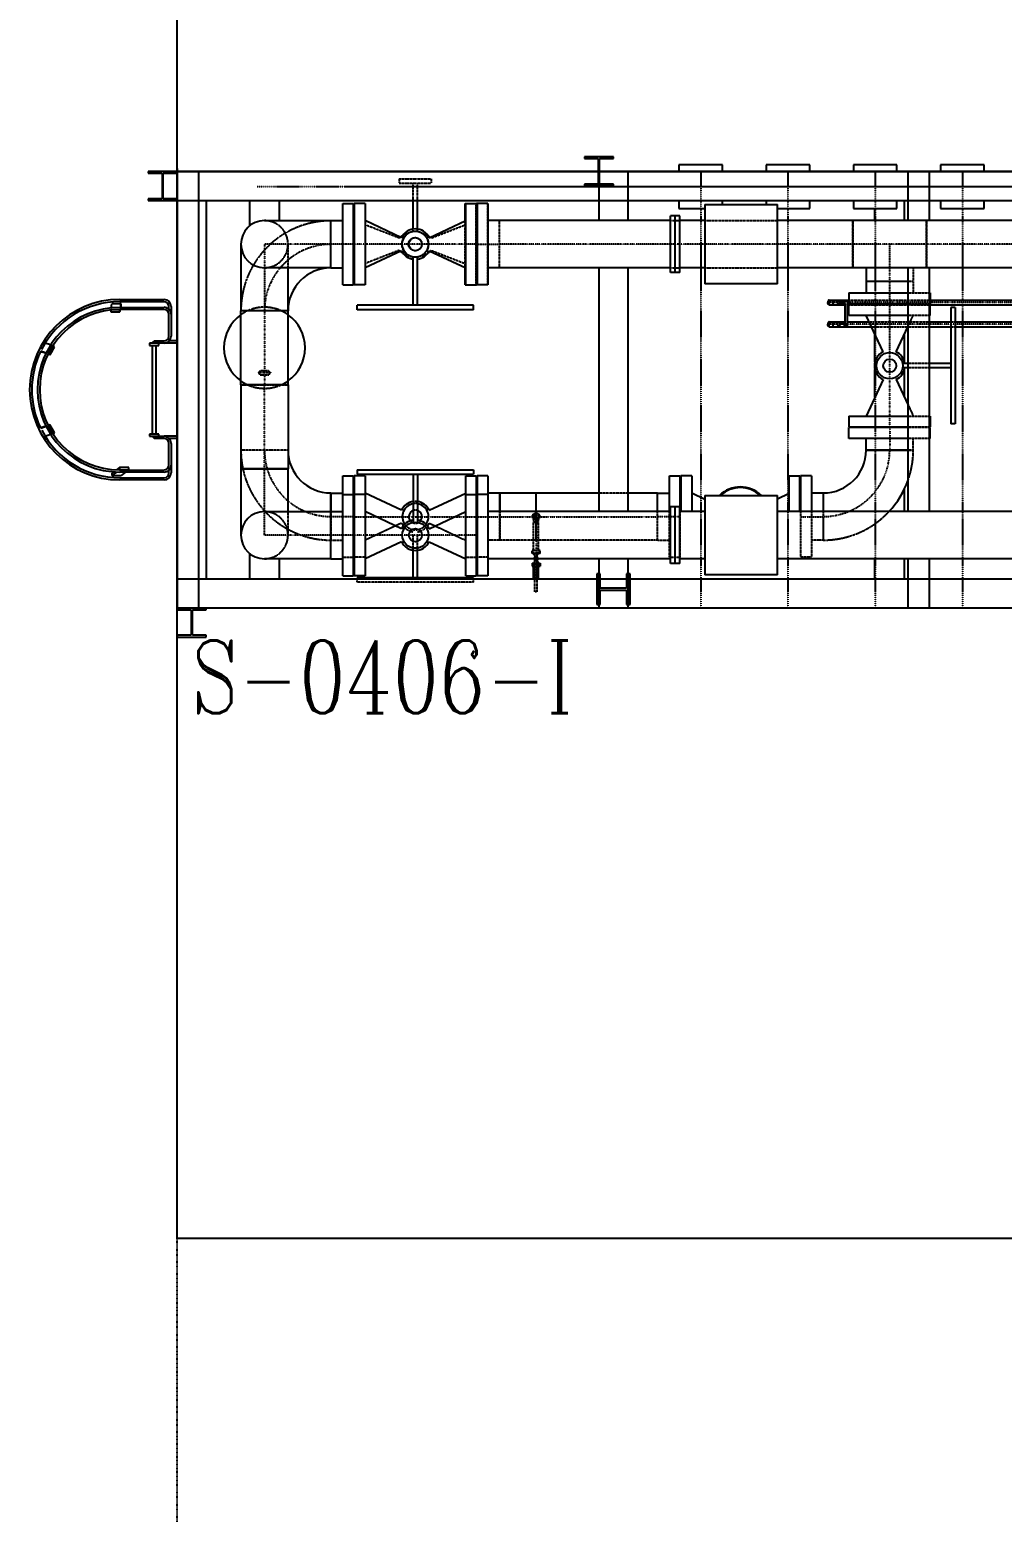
# Model space of a CAD drawing. Header units: millimetres. Extents: x -10011772 to -8149599, y 2847708 to 3434448.
# Drawn here: x -9538854 to -9525475, y 3137832 to 3158213 of the extents above; entities that cross this region are included whole.
import ezdxf

# ---------------------------------------------------------------- set-up
doc = ezdxf.new("R2010")
doc.units = ezdxf.units.MM
for name, pattern in [('DASHDOT2', [0.5, 0.25, -0.125, 0, -0.125]), ('DIVIDE2', [0.625, 0.25, -0.125, 0, -0.125, 0, -0.125]), ('HIDDEN2', [0.1875, 0.125, -0.0625])]:
    doc.linetypes.add(name, pattern=pattern)
doc.layers.add('总平面底图', color=9, linetype='Continuous')
doc.styles.get("Standard").update_dxf_attribs({"font": 'romanc.SHX', "width": 0.75, "bigfont": 'hztxt.shx'})

# ---------------------------------------------------------------- blocks, each defined once
blk = doc.blocks.new('总平面底图 爆炸危险区 LOCATION I')
at = {"layer": '总平面底图', "linetype": 'DIVIDE2', "ltscale": 10}
blk.add_line((206315, 97328), (206315, 147328), dxfattribs=at)
blk.add_line((206315, 97328), (206315, 147328), dxfattribs=at)
at = {"layer": '总平面底图'}
for p, q in [((206315, 107074), (206315, 147328)), ((206315, 114428), (206315, 111428)), ((206315, 114408), (206315, 111408)), ((218315, 114408), (206315, 114408)), ((206315, 111408), (218315, 111408)), ((236315, 107074), (206315, 107074))]:
    blk.add_line(p, q, dxfattribs=at)
at = {"layer": '总平面底图', "linetype": 'Continuous'}
for p, q in [((209315, 114508), (209115, 114508)), ((209115, 114508), (209115, 114496)), ((209115, 114496), (209211, 114496)), ((209211, 114496), (209211, 114320)), ((209219, 114320), (209219, 114496)), ((209219, 114496), (209315, 114496)), ((209315, 114496), (209315, 114508)), ((209765, 114453), (209765, 114408)), ((209765, 114453), (209765, 114408)), ((210065, 114453), (209765, 114453)), ((210065, 114453), (209765, 114453)), ((210065, 114408), (210065, 114453)), ((210065, 114408), (210065, 114453)), ((210665, 114453), (210365, 114453)), ((210665, 114453), (210365, 114453)), ((210365, 114453), (210365, 114408)), ((210365, 114453), (210365, 114408)), ((210665, 114408), (210665, 114453)), ((210665, 114408), (210665, 114453)), ((210965, 114453), (210965, 114408)), ((210965, 114453), (210965, 114408)), ((211265, 114453), (210965, 114453)), ((211265, 114453), (210965, 114453)), ((211265, 114408), (211265, 114453)), ((211265, 114408), (211265, 114453)), ((211865, 114453), (211565, 114453)), ((211865, 114453), (211565, 114453)), ((211565, 114453), (211565, 114408)), ((211565, 114453), (211565, 114408)), ((211865, 114408), (211865, 114453)), ((211865, 114408), (211865, 114453)), ((206315, 114408), (206115, 114408)), ((206115, 114408), (206115, 114396)), ((206115, 114396), (206211, 114396)), ((206211, 114396), (206211, 114220)), ((206219, 114220), (206219, 114396)), ((206219, 114396), (206315, 114396)), ((206315, 114408), (206315, 113237)), ((218315, 114403), (206315, 114408)), ((206315, 114408), (218315, 114408)), ((206315, 114408), (206461, 114408)), ((206461, 114408), (206461, 111408)), ((209215, 114408), (209215, 114070)), ((209215, 114408), (209415, 114408)), ((209415, 114408), (209415, 114070)), ((211342, 114408), (211488, 114408)), ((211342, 114070), (211342, 114408)), ((211488, 114070), (211488, 114408)), ((209115, 114320), (209115, 114308)), ((209211, 114320), (209115, 114320)), ((209115, 114308), (209315, 114308)), ((209315, 114320), (209219, 114320)), ((209315, 114308), (209315, 114320)), ((206211, 114220), (206115, 114220)), ((206115, 114220), (206115, 114208)), ((206115, 114208), (206315, 114208)), ((206315, 114220), (206219, 114220)), ((206315, 114208), (218315, 114208)), ((206515, 114208), (206515, 111608)), ((206813, 114208), (206813, 114034)), ((207017, 114208), (207017, 114070)), ((207453, 113908), (207453, 114187)), ((207453, 114187), (207528, 114187)), ((207528, 113908), (207528, 114187)), ((207532, 114187), (207532, 113908)), ((207607, 114187), (207532, 114187)), ((207607, 114187), (207607, 113908)), ((207936, 114208), (207936, 114011)), ((207966, 114208), (207966, 114012)), ((208295, 114068), (208295, 114187)), ((208295, 114187), (208299, 114187)), ((208299, 113908), (208299, 114187)), ((208299, 114187), (208373, 114187)), ((208373, 113908), (208373, 114187)), ((208374, 114187), (208374, 113908)), ((208378, 114187), (208374, 114187)), ((208378, 114187), (208378, 113908)), ((208452, 114187), (208378, 114187)), ((208452, 114187), (208452, 113908)), ((209765, 114208), (209765, 114153)), ((209765, 114208), (209765, 114153)), ((209765, 114153), (209944, 114153)), ((209765, 114153), (209944, 114153)), ((209944, 114181), (209944, 113635)), ((209944, 114181), (210444, 114181)), ((210065, 114181), (210065, 114208)), ((210065, 114181), (210065, 114208)), ((210365, 114208), (210365, 114181)), ((210365, 114208), (210365, 114181)), ((210444, 113635), (210444, 114181)), ((210444, 114153), (210665, 114153)), ((210444, 114153), (210665, 114153)), ((210665, 114153), (210665, 114208)), ((210665, 114153), (210665, 114208)), ((210965, 114208), (210965, 114153)), ((210965, 114208), (210965, 114153)), ((210965, 114153), (211265, 114153)), ((210965, 114153), (211265, 114153)), ((211113, 114070), (211113, 114153)), ((211265, 114153), (211265, 114208)), ((211265, 114153), (211265, 114208)), ((211317, 114070), (211317, 114208)), ((211565, 114208), (211565, 114153)), ((211565, 114208), (211565, 114153)), ((211565, 114153), (211865, 114153)), ((211565, 114153), (211865, 114153)), ((211865, 114153), (211865, 114208)), ((211865, 114153), (211865, 114208)), ((206915, 114070), (207372, 114070)), ((207372, 113746), (207372, 114070)), ((207372, 113908), (207372, 114070)), ((207372, 114070), (207453, 114070)), ((207607, 114070), (207607, 113908)), ((207857, 113952), (207607, 114070)), ((207607, 114041), (207607, 114041)), ((208048, 113952), (208299, 114070)), ((208299, 113746), (208299, 114070)), ((209707, 114070), (208452, 114070)), ((209707, 113713), (209707, 114102)), ((209740, 114102), (209707, 114102)), ((209740, 113713), (209740, 114102)), ((209772, 114102), (209740, 114102)), ((209772, 113713), (209772, 114102)), ((209944, 114070), (209772, 114070)), ((212476, 114070), (210444, 114070)), ((206753, 113908), (206753, 113450)), ((207372, 113746), (207372, 113908)), ((207453, 113628), (207453, 113908)), ((207528, 113628), (207528, 113908)), ((207532, 113908), (207532, 113628)), ((207607, 113908), (207607, 113746)), ((207607, 113908), (207607, 113628)), ((207857, 113863), (207607, 113746)), ((208048, 113863), (208299, 113746)), ((208299, 113628), (208299, 113908)), ((208373, 113628), (208373, 113908)), ((208374, 113908), (208374, 113628)), ((208378, 113908), (208378, 113628)), ((208452, 113908), (208452, 113628)), ((207372, 113746), (206915, 113746)), ((207077, 113450), (207077, 113746)), ((207372, 113746), (207453, 113746)), ((207607, 113775), (207607, 113775)), ((207938, 113488), (207938, 113819)), ((207968, 113488), (207968, 113819)), ((208295, 113628), (208295, 113747)), ((209707, 113746), (208452, 113746)), ((209215, 113746), (209215, 112070)), ((209415, 113746), (209415, 112070)), ((209944, 113746), (209772, 113746)), ((212476, 113746), (210444, 113746)), ((211053, 113746), (211053, 113654)), ((211342, 112070), (211342, 113746)), ((211488, 112070), (211488, 113746)), ((207453, 113628), (207528, 113628)), ((207607, 113628), (207532, 113628)), ((208295, 113628), (208299, 113628)), ((208299, 113628), (208373, 113628)), ((208378, 113628), (208374, 113628)), ((208452, 113628), (208378, 113628)), ((209740, 113713), (209707, 113713)), ((209772, 113713), (209740, 113713)), ((210444, 113635), (209944, 113635)), ((211053, 113654), (211215, 113654)), ((211053, 113654), (211053, 113573)), ((211053, 113654), (211342, 113654)), ((211113, 113654), (211113, 113654)), ((211215, 113654), (211342, 113654)), ((211317, 113654), (211317, 113654)), ((205920, 113527), (206225, 113527)), ((210798, 113508), (210798, 113524)), ((210798, 113524), (210827, 113524)), ((210827, 113508), (210827, 113524)), ((210827, 113508), (210827, 113524)), ((210827, 113524), (210903, 113524)), ((210903, 113515), (210903, 113524)), ((210903, 113524), (210903, 113515)), ((210903, 113524), (210935, 113524)), ((210935, 113573), (211215, 113573)), ((210935, 113573), (210935, 113498)), ((211215, 113573), (211342, 113573)), ((211488, 113573), (211494, 113573)), ((211494, 113573), (211494, 113498)), ((211494, 113524), (212242, 113524)), ((205858, 113458), (205858, 113443)), ((205921, 113458), (205858, 113458)), ((205858, 113443), (205921, 113443)), ((205860, 113471), (205865, 113497)), ((205929, 113497), (205865, 113497)), ((205909, 113443), (205921, 113443)), ((206225, 113512), (205920, 113512)), ((205920, 113474), (206225, 113474)), ((206225, 113459), (205920, 113459)), ((205921, 113458), (205921, 113459)), ((205921, 113443), (205924, 113459)), ((205921, 113443), (205921, 113458)), ((205921, 113443), (205921, 113443)), ((205924, 113474), (205929, 113497)), ((205927, 113474), (205929, 113482)), ((205929, 113482), (205929, 113497)), ((206258, 113461), (206258, 113479)), ((206258, 113276), (206258, 113426)), ((206273, 113479), (206273, 113426)), ((206273, 113426), (206273, 113276)), ((207077, 113450), (206753, 113450)), ((206753, 112942), (206753, 113450)), ((206753, 113450), (206753, 113450)), ((206915, 113450), (206753, 113450)), ((207077, 113450), (206915, 113450)), ((207077, 112942), (207077, 113450)), ((207077, 113450), (207077, 113450)), ((207953, 113488), (207553, 113488)), ((207553, 113458), (207553, 113488)), ((207953, 113458), (207553, 113458)), ((208353, 113488), (207953, 113488)), ((208353, 113458), (207953, 113458)), ((208353, 113458), (208353, 113488)), ((210798, 113491), (210798, 113508)), ((210798, 113491), (210827, 113491)), ((210827, 113491), (210827, 113508)), ((210827, 113491), (210827, 113508)), ((210827, 113491), (210903, 113491)), ((210924, 113515), (210872, 113515)), ((210909, 113500), (210872, 113500)), ((210903, 113491), (210903, 113500)), ((210903, 113500), (210903, 113491)), ((210903, 113491), (210909, 113491)), ((210909, 113348), (210909, 113500)), ((210924, 113515), (210924, 113500)), ((210924, 113348), (210924, 113500)), ((210924, 113491), (210935, 113491)), ((210935, 113498), (211215, 113498)), ((211215, 113494), (210935, 113494)), ((210935, 113419), (210935, 113494)), ((211215, 113498), (211342, 113498)), ((211342, 113494), (211215, 113494)), ((211488, 113498), (211494, 113498)), ((211494, 113494), (211488, 113494)), ((211494, 113419), (211494, 113494)), ((211494, 113491), (212242, 113491)), ((211635, 113473), (211635, 113073)), ((211665, 113473), (211635, 113473)), ((211665, 113473), (211665, 113073)), ((210798, 113358), (210798, 113374)), ((210798, 113374), (210827, 113374)), ((210798, 113341), (210798, 113358)), ((210798, 113341), (210827, 113341)), ((210827, 113358), (210827, 113374)), ((210827, 113374), (210903, 113374)), ((210827, 113358), (210827, 113374)), ((210827, 113341), (210827, 113358)), ((210827, 113341), (210827, 113358)), ((210827, 113341), (210903, 113341)), ((210903, 113358), (210903, 113374)), ((210903, 113374), (210903, 113341)), ((210903, 113374), (210909, 113374)), ((210903, 113341), (210903, 113358)), ((210903, 113341), (211090, 113341)), ((210924, 113348), (210909, 113348)), ((210924, 113374), (211074, 113374)), ((211215, 113419), (210935, 113419)), ((211215, 113419), (211053, 113419)), ((211170, 113168), (211053, 113419)), ((211113, 113419), (211113, 113419)), ((211342, 113419), (211215, 113419)), ((211342, 113419), (211215, 113419)), ((211259, 113168), (211342, 113344)), ((211317, 113419), (211317, 113419)), ((211340, 113341), (211342, 113341)), ((211494, 113419), (211488, 113419)), ((211488, 113374), (211635, 113374)), ((211488, 113341), (211635, 113341)), ((211665, 113374), (212242, 113374)), ((211665, 113341), (212242, 113341)), ((205444, 113216), (205407, 113228)), ((206188, 113228), (206124, 113228)), ((206124, 113228), (206124, 113212)), ((206156, 113233), (206143, 113233)), ((206143, 113233), (206143, 113228)), ((206156, 113228), (206156, 113243)), ((206156, 113243), (206225, 113243)), ((206225, 113228), (206188, 113228)), ((206188, 113212), (206188, 113228)), ((206315, 113228), (206225, 113228)), ((206315, 113243), (206260, 113243)), ((206315, 113237), (206315, 112588)), ((211113, 113100), (211113, 113291)), ((211317, 113100), (211317, 113291)), ((205413, 113160), (205376, 113173)), ((205376, 113172), (205384, 113167)), ((205412, 113158), (205384, 113167)), ((205440, 113148), (205426, 113153)), ((205458, 113211), (205427, 113156)), ((205427, 113156), (205440, 113148)), ((205427, 113155), (205433, 113152)), ((205440, 113148), (205472, 113203)), ((205440, 113148), (205454, 113172)), ((205440, 113148), (205440, 113148)), ((205440, 113148), (205440, 113148)), ((205472, 113203), (205458, 113211)), ((205471, 113203), (205466, 113207)), ((205471, 113203), (205471, 113203)), ((206124, 113212), (206188, 113212)), ((206143, 113212), (206143, 112603)), ((206169, 113212), (206169, 112603)), ((211113, 112856), (211113, 113047)), ((211342, 113088), (211304, 113088)), ((211342, 113058), (211304, 113058)), ((211317, 112856), (211317, 113047)), ((211635, 113088), (211488, 113088)), ((211635, 113058), (211488, 113058)), ((211635, 113073), (211635, 112673)), ((211665, 113073), (211665, 112673)), ((207077, 112942), (206753, 112942)), ((207077, 112942), (206753, 112942)), ((206753, 112942), (206753, 112365)), ((207077, 112942), (207077, 112365)), ((211170, 112978), (211053, 112727)), ((211259, 112978), (211342, 112802)), ((210935, 112727), (211215, 112727)), ((210935, 112727), (210935, 112653)), ((211053, 112727), (211342, 112727)), ((211113, 112727), (211113, 112727)), ((211215, 112727), (211342, 112727)), ((211317, 112727), (211317, 112727)), ((211488, 112727), (211494, 112727)), ((211494, 112727), (211494, 112653)), ((205413, 112655), (205376, 112642)), ((205384, 112648), (205376, 112644)), ((205412, 112658), (205384, 112648)), ((205440, 112667), (205426, 112663)), ((205440, 112667), (205427, 112660)), ((205427, 112660), (205458, 112605)), ((205440, 112667), (205434, 112664)), ((205440, 112667), (205440, 112667)), ((205472, 112612), (205440, 112667)), ((205458, 112605), (205472, 112612)), ((205472, 112612), (205459, 112634)), ((205459, 112605), (205464, 112608)), ((205472, 112612), (205472, 112612)), ((210935, 112653), (211215, 112653)), ((211215, 112648), (210935, 112648)), ((210935, 112573), (210935, 112648)), ((211113, 112648), (211113, 112653)), ((211215, 112653), (211342, 112653)), ((211342, 112648), (211215, 112648)), ((211317, 112648), (211317, 112653)), ((211488, 112653), (211494, 112653)), ((211494, 112648), (211488, 112648)), ((211494, 112573), (211494, 112648)), ((211665, 112673), (211635, 112673)), ((205444, 112600), (205407, 112587)), ((206124, 112603), (206124, 112588)), ((206188, 112603), (206124, 112603)), ((206124, 112588), (206188, 112588)), ((206143, 112588), (206143, 112583)), ((206156, 112583), (206143, 112583)), ((206156, 112572), (206156, 112588)), ((206225, 112572), (206156, 112572)), ((206188, 112588), (206188, 112603)), ((206188, 112588), (206225, 112588)), ((206315, 112588), (206225, 112588)), ((206258, 112390), (206258, 112539)), ((206315, 112572), (206260, 112572)), ((206273, 112539), (206273, 112390)), ((206315, 112588), (206315, 111408)), ((211215, 112573), (210935, 112573)), ((211053, 112493), (211053, 112573)), ((211342, 112573), (211215, 112573)), ((211494, 112573), (211488, 112573)), ((211053, 112493), (211342, 112493)), ((211215, 112493), (211053, 112493)), ((211342, 112493), (211215, 112493)), ((205878, 112343), (205865, 112334)), ((205897, 112342), (205865, 112318)), ((205865, 112334), (205865, 112318)), ((205865, 112318), (205929, 112318)), ((205919, 112373), (205897, 112357)), ((205919, 112357), (205918, 112356)), ((205982, 112373), (205919, 112373)), ((205919, 112373), (205919, 112357)), ((205919, 112357), (205982, 112357)), ((205920, 112356), (206225, 112356)), ((206225, 112341), (205920, 112341)), ((205920, 112303), (206225, 112303)), ((205960, 112341), (205929, 112318)), ((205982, 112357), (205981, 112356)), ((205982, 112357), (205982, 112373)), ((206258, 112336), (206258, 112354)), ((206273, 112390), (206273, 112336)), ((206753, 112365), (206915, 112365)), ((206753, 112365), (206753, 111908)), ((207077, 112365), (206753, 112365)), ((206915, 112365), (207077, 112365)), ((207077, 112070), (207077, 112365)), ((207453, 112187), (207453, 112315)), ((207453, 112315), (207528, 112315)), ((207528, 112187), (207528, 112315)), ((207532, 112315), (207532, 112187)), ((207607, 112315), (207532, 112315)), ((207553, 112358), (207953, 112358)), ((207553, 112358), (207553, 112328)), ((207553, 112328), (207953, 112328)), ((207607, 112315), (207607, 112187)), ((207938, 112328), (207938, 111996)), ((207953, 112358), (208353, 112358)), ((207953, 112328), (208353, 112328)), ((207968, 112328), (207968, 111996)), ((208299, 112187), (208299, 112315)), ((208299, 112315), (208373, 112315)), ((208353, 112358), (208353, 112328)), ((208373, 112187), (208373, 112315)), ((208378, 112315), (208378, 112187)), ((208452, 112315), (208378, 112315)), ((208452, 112315), (208452, 112070)), ((209700, 112070), (209700, 112315)), ((209700, 112315), (209774, 112315)), ((209774, 112070), (209774, 112315)), ((209779, 112315), (209779, 112070)), ((209853, 112315), (209779, 112315)), ((209853, 112315), (209853, 112070)), ((210523, 112070), (210523, 112315)), ((210523, 112315), (210598, 112315)), ((210598, 112070), (210598, 112315)), ((210602, 112315), (210602, 112070)), ((210677, 112315), (210602, 112315)), ((210677, 112315), (210677, 112070)), ((206225, 112288), (205920, 112288)), ((211317, 112070), (211317, 112226)), ((207372, 112197), (207372, 112070)), ((207372, 112070), (207372, 112197)), ((207372, 112197), (207453, 112197)), ((207453, 111908), (207453, 112187)), ((207453, 112187), (207528, 112187)), ((207528, 111908), (207528, 112187)), ((207532, 112187), (207532, 111908)), ((207607, 112187), (207532, 112187)), ((207607, 112197), (207607, 111873)), ((207857, 112080), (207607, 112197)), ((207607, 112187), (207607, 111908)), ((208048, 112080), (208299, 112197)), ((208299, 112035), (208299, 112197)), ((208299, 111908), (208299, 112187)), ((208299, 112187), (208373, 112187)), ((208373, 111908), (208373, 112187)), ((208378, 112187), (208378, 111908)), ((208452, 112187), (208378, 112187)), ((208533, 112197), (208452, 112197)), ((208452, 112187), (208452, 111908)), ((208533, 112070), (208533, 112197)), ((208783, 112197), (208533, 112197)), ((208533, 112197), (208533, 112070)), ((208783, 111873), (208783, 112197)), ((209215, 112197), (208783, 112197)), ((209619, 112197), (209415, 112197)), ((209619, 112070), (209619, 112197)), ((209619, 112070), (209619, 112197)), ((209619, 112197), (209700, 112197)), ((209707, 111713), (209707, 112102)), ((209740, 112102), (209707, 112102)), ((209740, 111713), (209740, 112102)), ((209772, 112102), (209740, 112102)), ((209772, 111713), (209772, 112102)), ((209853, 112197), (209853, 112070)), ((209944, 112154), (209853, 112197)), ((209944, 112181), (209944, 111635)), ((209944, 112181), (210444, 112181)), ((210444, 112159), (210523, 112197)), ((210444, 111635), (210444, 112181)), ((210523, 112070), (210523, 112197)), ((210758, 112197), (210677, 112197)), ((210758, 112197), (210758, 112070)), ((210758, 112197), (210758, 112070)), ((206915, 112070), (207372, 112070)), ((207372, 111908), (207372, 112070)), ((207372, 112070), (207453, 112070)), ((207372, 111746), (207372, 112070)), ((207607, 112070), (207607, 111908)), ((207857, 111952), (207607, 112070)), ((208048, 111952), (208299, 112070)), ((208299, 111746), (208299, 112070)), ((208299, 111873), (208299, 112035)), ((209707, 112070), (208452, 112070)), ((209944, 112070), (209772, 112070)), ((212476, 112070), (210444, 112070)), ((207372, 111746), (207372, 111908)), ((207453, 111628), (207453, 111908)), ((207528, 111628), (207528, 111908)), ((207532, 111908), (207532, 111628)), ((207607, 111908), (207607, 111746)), ((207607, 111908), (207607, 111628)), ((207857, 111991), (207816, 111972)), ((208048, 111991), (208089, 111972)), ((208299, 111628), (208299, 111908)), ((208373, 111628), (208373, 111908)), ((208378, 111908), (208378, 111628)), ((208452, 111908), (208452, 111628)), ((207857, 111863), (207607, 111746)), ((207938, 111615), (207938, 111804)), ((207968, 111615), (207968, 111804)), ((208048, 111863), (208299, 111746)), ((206813, 111782), (206813, 111608)), ((207372, 111746), (206915, 111746)), ((207017, 111746), (207017, 111608)), ((207372, 111746), (207453, 111746)), ((209707, 111746), (208452, 111746)), ((208755, 111715), (208775, 111715)), ((208755, 111715), (208755, 111695)), ((208755, 111695), (208775, 111695)), ((208766, 111612), (208766, 111695)), ((208775, 111732), (208767, 111715)), ((208775, 111608), (208775, 111746)), ((208790, 111608), (208790, 111746)), ((208790, 111732), (208798, 111715)), ((208790, 111715), (208810, 111715)), ((208790, 111695), (208810, 111695)), ((208799, 111612), (208799, 111695)), ((208810, 111715), (208810, 111695)), ((209215, 111746), (209215, 111408)), ((209415, 111746), (209415, 111408)), ((209740, 111713), (209707, 111713)), ((209772, 111713), (209740, 111713)), ((209944, 111746), (209772, 111746)), ((212476, 111746), (210444, 111746)), ((211113, 111608), (211113, 111746)), ((211317, 111608), (211317, 111746)), ((211342, 111408), (211342, 111746)), ((211488, 111408), (211488, 111746)), ((206315, 111608), (218315, 111608)), ((207453, 111628), (207528, 111628)), ((207607, 111628), (207532, 111628)), ((207953, 111615), (207553, 111615)), ((207553, 111608), (207553, 111615)), ((208353, 111615), (207953, 111615)), ((208299, 111628), (208373, 111628)), ((208353, 111608), (208353, 111615)), ((208452, 111628), (208378, 111628)), ((208766, 111612), (208775, 111612)), ((208790, 111612), (208799, 111612)), ((209201, 111642), (209201, 111432)), ((209224, 111642), (209201, 111642)), ((209224, 111544), (209224, 111642)), ((209429, 111642), (209405, 111642)), ((209405, 111642), (209405, 111544)), ((209429, 111432), (209429, 111642)), ((210444, 111635), (209944, 111635)), ((209405, 111544), (209224, 111544)), ((209224, 111530), (209405, 111530)), ((209224, 111432), (209224, 111530)), ((209405, 111530), (209405, 111432)), ((206315, 111408), (206315, 111396)), ((206315, 111408), (218315, 111408)), ((206315, 111396), (206411, 111396)), ((206411, 111396), (206411, 111220)), ((206419, 111396), (206515, 111396)), ((206419, 111220), (206419, 111396)), ((206515, 111396), (206515, 111408)), ((209201, 111432), (209224, 111432)), ((209405, 111432), (209429, 111432)), ((206411, 111220), (206315, 111220)), ((206315, 111220), (206315, 111208)), ((206315, 111208), (206515, 111208)), ((206515, 111220), (206419, 111220)), ((206515, 111208), (206515, 111220))]:
    blk.add_line(p, q, dxfattribs=at)
at = {"layer": '总平面底图', "linetype": 'HIDDEN2'}
for p, q in [((207841, 114358), (207951, 114358)), ((207841, 114358), (207841, 114328)), ((207951, 114358), (208061, 114358)), ((208061, 114358), (208061, 114328)), ((207841, 114328), (207951, 114328)), ((207936, 114328), (207936, 114208)), ((207951, 114328), (208061, 114328)), ((207966, 114328), (207966, 114208)), ((208370, 113908), (208370, 114187)), ((208449, 114187), (208449, 113908)), ((207842, 113950), (207607, 114041)), ((208060, 113950), (208295, 114041)), ((208295, 113908), (208295, 114068)), ((208530, 114070), (208530, 113746)), ((208530, 114070), (208530, 113908)), ((209707, 114070), (209772, 114070)), ((209944, 114070), (210444, 114070)), ((210961, 114070), (210961, 113746)), ((210961, 113746), (210961, 114070)), ((211469, 113746), (211469, 114070)), ((211469, 114070), (211469, 113746)), ((207936, 114011), (207936, 113996)), ((207966, 114012), (207966, 113996)), ((207077, 113746), (207077, 113908)), ((207842, 113866), (207607, 113775)), ((208060, 113866), (208295, 113775)), ((208295, 113747), (208295, 113908)), ((208370, 113628), (208370, 113908)), ((208449, 113908), (208449, 113628)), ((208530, 113908), (208530, 113746)), ((209707, 113746), (209772, 113746)), ((209944, 113746), (210444, 113746)), ((211377, 113746), (211377, 113654)), ((211342, 113654), (211377, 113654)), ((211342, 113654), (211377, 113654)), ((211377, 113654), (211377, 113573)), ((210935, 113524), (211494, 113524)), ((211342, 113573), (211488, 113573)), ((210903, 113508), (210903, 113515)), ((210903, 113515), (210903, 113500)), ((210903, 113500), (210903, 113508)), ((210909, 113491), (210924, 113491)), ((210935, 113491), (211494, 113491)), ((211342, 113498), (211488, 113498)), ((211488, 113494), (211342, 113494)), ((210909, 113374), (210924, 113374)), ((211074, 113374), (211488, 113374)), ((211090, 113341), (211340, 113341)), ((211377, 113419), (211342, 113419)), ((211488, 113419), (211342, 113419)), ((211342, 113344), (211377, 113419)), ((211342, 113341), (211488, 113341)), ((211635, 113374), (211665, 113374)), ((211635, 113341), (211665, 113341)), ((206887, 113037), (206873, 113025)), ((206957, 113025), (206873, 113025)), ((206887, 113008), (206873, 113025)), ((206943, 113037), (206887, 113037)), ((206943, 113037), (206957, 113025)), ((206943, 113008), (206957, 113025)), ((211488, 113088), (211342, 113088)), ((211488, 113058), (211342, 113058)), ((206753, 112942), (206915, 112942)), ((206943, 113008), (206887, 113008)), ((206915, 112942), (207077, 112942)), ((211342, 112802), (211377, 112727)), ((211342, 112727), (211377, 112727)), ((211342, 112727), (211488, 112727)), ((211342, 112653), (211488, 112653)), ((211488, 112648), (211342, 112648)), ((211488, 112573), (211342, 112573)), ((211377, 112493), (211377, 112573)), ((207077, 112493), (206753, 112493)), ((207077, 112493), (206753, 112493)), ((211342, 112493), (211377, 112493)), ((211377, 112493), (211342, 112493)), ((209415, 112197), (209215, 112197)), ((207077, 111908), (207077, 112070)), ((207372, 112070), (207372, 111873)), ((208452, 112070), (208452, 112035)), ((208452, 112035), (208452, 111756)), ((208533, 111873), (208533, 112070)), ((208533, 112070), (208533, 112035)), ((208533, 112035), (208533, 111873)), ((208766, 112035), (208766, 111997)), ((208766, 111997), (208783, 111997)), ((208766, 111785), (208766, 111997)), ((208783, 111997), (208766, 111997)), ((208783, 111997), (208799, 111997)), ((208799, 111997), (208783, 111997)), ((208799, 111997), (208799, 112035)), ((208799, 111785), (208799, 111997)), ((209619, 111873), (209619, 112070)), ((209619, 112035), (209619, 112070)), ((209619, 111873), (209619, 112035)), ((209700, 112035), (209700, 112070)), ((209700, 111756), (209700, 112035)), ((209774, 112035), (209774, 112070)), ((209774, 111756), (209774, 112035)), ((210602, 112070), (210602, 112035)), ((210602, 112035), (210602, 111756)), ((210677, 112070), (210677, 112035)), ((210677, 112035), (210677, 111756)), ((210758, 112070), (210758, 112035)), ((210758, 112070), (210758, 111873)), ((210758, 112035), (210758, 111873)), ((207816, 111972), (207607, 111873)), ((207938, 111804), (207938, 111908)), ((207968, 111804), (207968, 111908)), ((208089, 111972), (208299, 111873)), ((207372, 111873), (207453, 111873)), ((208533, 111873), (208452, 111873)), ((208783, 111873), (208533, 111873)), ((208783, 111802), (208755, 111802)), ((208755, 111781), (208755, 111802)), ((209619, 111873), (208783, 111873)), ((208810, 111802), (208783, 111802)), ((208810, 111781), (208810, 111802)), ((209619, 111873), (209700, 111873)), ((210758, 111873), (210677, 111873)), ((207453, 111756), (207528, 111756)), ((207607, 111756), (207532, 111756)), ((208299, 111756), (208373, 111756)), ((208452, 111756), (208378, 111756)), ((208783, 111781), (208755, 111781)), ((208766, 111785), (208783, 111785)), ((208766, 111712), (208783, 111712)), ((208766, 111695), (208766, 111712)), ((208777, 111761), (208767, 111781)), ((208775, 111746), (208775, 111748)), ((208783, 111785), (208799, 111785)), ((208810, 111781), (208783, 111781)), ((208783, 111712), (208799, 111712)), ((208788, 111761), (208798, 111781)), ((208790, 111746), (208790, 111748)), ((208799, 111695), (208799, 111712)), ((209700, 111756), (209774, 111756)), ((210677, 111756), (210602, 111756)), ((207553, 111585), (207553, 111608)), ((208353, 111585), (208353, 111608)), ((208775, 111612), (208783, 111612)), ((208775, 111518), (208775, 111608)), ((208783, 111612), (208790, 111612)), ((208790, 111518), (208790, 111608)), ((207953, 111585), (207553, 111585)), ((208353, 111585), (207953, 111585)), ((208783, 111518), (208775, 111518)), ((208790, 111518), (208783, 111518))]:
    blk.add_line(p, q, dxfattribs=at)
at = {"layer": '总平面底图', "linetype": 'DASHDOT2'}
for p, q in [((209915, 114408), (209915, 114208)), ((210515, 114408), (210515, 114208)), ((211115, 114408), (211115, 114208)), ((211715, 114408), (211715, 114208)), ((212965, 114303), (206865, 114303)), ((213565, 114303), (207465, 114303)), ((214165, 114303), (208065, 114303)), ((214765, 114303), (208665, 114303)), ((209915, 114208), (209915, 114070)), ((210515, 114208), (210515, 114070)), ((211115, 114208), (211115, 114070)), ((211715, 114208), (211715, 114070)), ((209915, 114070), (209915, 113746)), ((210515, 114070), (210515, 113746)), ((211115, 114070), (211115, 113746)), ((211715, 114070), (211715, 113746)), ((209915, 113746), (209915, 112070)), ((210515, 113746), (210515, 112070)), ((211115, 113746), (211115, 112070)), ((211715, 113746), (211715, 112070)), ((209915, 112070), (209915, 111746)), ((210515, 112070), (210515, 111746)), ((211115, 112070), (211115, 111746)), ((211715, 112070), (211715, 111746)), ((209915, 111746), (209915, 111608)), ((210515, 111746), (210515, 111608)), ((211115, 111746), (211115, 111608)), ((211715, 111746), (211715, 111608)), ((209915, 111608), (209915, 111408)), ((210515, 111608), (210515, 111408)), ((211115, 111608), (211115, 111408)), ((211715, 111608), (211715, 111408))]:
    blk.add_line(p, q, dxfattribs=at)
at = {"layer": '总平面底图', "linetype": 'DIVIDE2'}
for p, q in [((207372, 113908), (206915, 113908)), ((206915, 113908), (206915, 113746)), ((207372, 113908), (207372, 113908)), ((207372, 113908), (207372, 113908)), ((207528, 113908), (207372, 113908)), ((208373, 113908), (207532, 113908)), ((208374, 113908), (208378, 113908)), ((208378, 113908), (208530, 113908)), ((210961, 113908), (208530, 113908)), ((211469, 113908), (210961, 113908)), ((210961, 113908), (210961, 113908)), ((210961, 113908), (210961, 113908)), ((211215, 113746), (211215, 113908)), ((211469, 113908), (211469, 113908)), ((212915, 113908), (211469, 113908)), ((206915, 113746), (206915, 113450)), ((211215, 113654), (211215, 113746)), ((211215, 113498), (211215, 113654)), ((211215, 113654), (211215, 113654)), ((206915, 113450), (206915, 112942)), ((206915, 113450), (206915, 113450)), ((206915, 113450), (206915, 113450)), ((206915, 113450), (206915, 113450)), ((210827, 113508), (210798, 113508)), ((210827, 113508), (210827, 113508)), ((210827, 113508), (210827, 113508)), ((210827, 113508), (210827, 113508)), ((210854, 113508), (210827, 113508)), ((210903, 113508), (210854, 113508)), ((210903, 113508), (210903, 113508)), ((210909, 113508), (210903, 113508)), ((210935, 113508), (210924, 113508)), ((211494, 113508), (210935, 113508)), ((211215, 112653), (211215, 113494)), ((212242, 113508), (211494, 113508)), ((210827, 113358), (210798, 113358)), ((210827, 113358), (210827, 113358)), ((210903, 113358), (210827, 113358)), ((210827, 113358), (210827, 113358)), ((210827, 113358), (210827, 113358)), ((210903, 113358), (210903, 113358)), ((210909, 113358), (210903, 113358)), ((210924, 113358), (210909, 113358)), ((211082, 113358), (210924, 113358)), ((211488, 113358), (211082, 113358)), ((211635, 113358), (211488, 113358)), ((211665, 113358), (211635, 113358)), ((212242, 113358), (211665, 113358)), ((206915, 112942), (206915, 112942)), ((206915, 112942), (206915, 112942)), ((206915, 112365), (206915, 112942)), ((211215, 112648), (211215, 112493)), ((211215, 112493), (211215, 112493)), ((211215, 112493), (211215, 112493)), ((206915, 112365), (206915, 112365)), ((206915, 112365), (206915, 112365)), ((206915, 112070), (206915, 112365)), ((206915, 111908), (206915, 112070)), ((207372, 112035), (207372, 112035)), ((207372, 112035), (207372, 112035)), ((207528, 112035), (207372, 112035)), ((207532, 112035), (207607, 112035)), ((207607, 112035), (207607, 112035)), ((207607, 112035), (207680, 112035)), ((207680, 112035), (207938, 112035)), ((207938, 112035), (207968, 112035)), ((207968, 112035), (208226, 112035)), ((208226, 112035), (208299, 112035)), ((208299, 112035), (208299, 112035)), ((208299, 112035), (208373, 112035)), ((208378, 112035), (208533, 112035)), ((208533, 112035), (208783, 112035)), ((208783, 112035), (209619, 112035)), ((208783, 112035), (208783, 111997)), ((208783, 112035), (208783, 112035)), ((208783, 112035), (208783, 112035)), ((208783, 111997), (208783, 111785)), ((208783, 111997), (208783, 111997)), ((208783, 111997), (208783, 111997)), ((209774, 112035), (209619, 112035)), ((210602, 112035), (210758, 112035)), ((210758, 112035), (210758, 112035)), ((210758, 112035), (210758, 112035)), ((207372, 111908), (206915, 111908)), ((207528, 111908), (207372, 111908)), ((207372, 111908), (207372, 111908)), ((207372, 111908), (207372, 111908)), ((208373, 111908), (207532, 111908)), ((208783, 111785), (208783, 111746)), ((208783, 111746), (208783, 111712)), ((208783, 111712), (208783, 111612))]:
    blk.add_line(p, q, dxfattribs=at)
at = {"layer": '总平面底图', "linetype": 'HIDDEN2'}
for centre, radius in [((207951, 113908), 90), ((207951, 113908), 45), ((208783, 112035), 25.1), ((208783, 112035), 16.7)]:
    blk.add_circle(centre, radius, dxfattribs=at)
at = {"layer": '总平面底图', "linetype": 'Continuous'}
for centre, radius in [((207953, 113908), 90), ((207953, 113908), 45), ((210865, 113508), 10.7), ((210865, 113358), 10.7), ((211215, 113073), 90), ((211215, 113073), 45), ((207953, 111908), 90), ((207953, 111908), 45)]:
    blk.add_circle(centre, radius, dxfattribs=at)
for centre, radius, start, end in [((206915, 113908), 162, 90, 270), ((206915, 113908), 162, 90, 270), ((207953, 113908), 105, 25.0785, 154.9215), ((207953, 113908), 105, 205.0785, 261.7991), ((207953, 113908), 105, 278.2009, 334.9215), ((207372, 113450), 295, 90, 180), ((205920, 112908), 620, 90, 270), ((206225, 113479), 48.3, 0, 90), ((205920, 112908), 566, 90, 270), ((205920, 112908), 551, 90, 270), ((205920, 112908), 605, 90, 152.8505), ((206225, 113479), 33, 0, 90), ((206225, 113426), 48.3, 0, 90), ((206225, 113426), 33, 0, 90), ((206915, 113196), 279, 125.4186, 234.5814), ((206915, 113196), 279, 114.62, 114.6249), ((206915, 113196), 279, 65.3751, 65.38), ((206915, 113196), 279, 0, 54.5814), ((206225, 113276), 48.3, 270, 0), ((206225, 113276), 33, 270, 0), ((205920, 112908), 605, 154.0018, 206.0044), ((206915, 113196), 279, 305.4186, 0), ((211215, 113073), 105, 115.0785, 244.9215), ((211215, 113073), 105, 8.2009, 64.9215), ((211215, 113073), 105, 295.0785, 351.7991), ((205920, 112908), 605, 207.4959, 270), ((206225, 112539), 48.3, 0, 90), ((206225, 112539), 33, 0, 90), ((207372, 112493), 295, 180, 270), ((210758, 112493), 295, 270, 0), ((206225, 112390), 48.3, 270, 0), ((206225, 112390), 33, 270, 0), ((206225, 112336), 33, 270, 0), ((206225, 112336), 48.3, 270, 0), ((210188, 112035), 205, 45.2037, 134.7963), ((210188, 112035), 200, 46.5913, 133.4087), ((210758, 112493), 619, 316.9001, 340.5856), ((207953, 112035), 105, 98.2009, 154.9215), ((207953, 112035), 90, 99.5941, 215.5304), ((207953, 112035), 105, 25.0785, 81.7991), ((207953, 112035), 90, 324.4696, 80.4059), ((206915, 111908), 162, 90, 270), ((206915, 111908), 162, 90, 270), ((207953, 111908), 105, 98.2009, 154.9215), ((207953, 112035), 45, 109.4712, 219.3398), ((207953, 112035), 45, 320.6602, 70.5288), ((207953, 111908), 105, 25.0785, 81.7991), ((207953, 112035), 105, 205.0785, 217.406), ((207953, 112035), 105, 322.594, 334.9215), ((207953, 111908), 105, 205.0785, 334.9215), ((208783, 111748), 13.4, 191.6415, 235.9605), ((208783, 111748), 7.5, 201.13, 270), ((208783, 111748), 7.5, 270, 338.87), ((208783, 111748), 13.4, 304.0395, 348.3585)]:
    blk.add_arc(centre, radius, start, end, dxfattribs=at)
at = {"layer": '总平面底图', "linetype": 'HIDDEN2'}
for centre, radius, start, end in [((207372, 113450), 619, 90, 180), ((206915, 113908), 162, 270, 90), ((207910, 113891), 89.3, 133.0156, 138.9332), ((207993, 113892), 88.5, 41.0498, 46.065), ((207910, 113924), 89.3, 221.0668, 226.9844), ((207993, 113924), 88.5, 313.935, 318.9502), ((206915, 113196), 279, 114.6249, 125.4186), ((206915, 113196), 279, 65.38, 114.62), ((206915, 113196), 279, 54.5814, 65.3751), ((206915, 113196), 279, 234.5814, 305.4186), ((207372, 112493), 619, 180, 270), ((210758, 112493), 619, 340.5856, 0), ((207953, 112035), 105, 81.7991, 98.2009), ((207953, 112035), 90, 80.4059, 99.5941), ((206915, 111908), 162, 270, 90), ((207953, 112035), 45, 219.3398, 270), ((207953, 112035), 45, 70.5288, 109.4712), ((207953, 112035), 45, 270, 320.6602), ((210758, 112493), 619, 270, 316.9001), ((207953, 112035), 105, 217.406, 261.7991), ((207953, 112035), 90, 215.5304, 270), ((207953, 112035), 90, 270, 324.4696), ((207953, 112035), 105, 278.2009, 322.594), ((208783, 111748), 13.4, 114.689, 191.6415), ((208783, 111748), 7.5, 338.87, 201.13), ((208783, 111748), 13.4, 0, 65.311), ((208783, 111748), 13.4, 348.3585, 0)]:
    blk.add_arc(centre, radius, start, end, dxfattribs=at)
at = {"layer": '总平面底图', "linetype": 'DIVIDE2'}
for centre, start, end in [((207372, 113450), 90, 180), ((207372, 112493), 180, 229.7718), ((210758, 112493), 292.2917, 0), ((207372, 112493), 229.7718, 247.7083), ((207372, 112493), 247.7083, 270), ((210758, 112493), 270, 292.2917)]:
    blk.add_arc(centre, 457, start, end, dxfattribs=at)
at = {"layer": '总平面底图', "linetype": 'Continuous'}
for points in [[(207849, 113956), (207851, 113958), (207853, 113960), (207855, 113962)], [(207855, 113962), (207859, 113965), (207864, 113968), (207869, 113971)], [(208039, 113967), (208045, 113964), (208050, 113960), (208054, 113955)], [(207849, 113859), (207851, 113857), (207853, 113855), (207855, 113854)], [(207855, 113854), (207859, 113850), (207864, 113847), (207869, 113844)], [(208039, 113848), (208045, 113852), (208050, 113856), (208054, 113860)], [(210796, 113524), (210796, 113524), (210795, 113524), (210795, 113523)], [(210798, 113524), (210798, 113524), (210797, 113524), (210796, 113524)], [(210791, 113518), (210790, 113516), (210790, 113515), (210789, 113513)], [(210789, 113513), (210789, 113512), (210789, 113510), (210789, 113508)], [(210789, 113508), (210789, 113508), (210789, 113508), (210789, 113508)], [(210789, 113507), (210789, 113507), (210789, 113508), (210789, 113508)], [(210789, 113502), (210789, 113504), (210789, 113506), (210789, 113507)], [(210791, 113498), (210790, 113499), (210790, 113500), (210789, 113502)], [(210793, 113521), (210792, 113520), (210791, 113519), (210791, 113518)], [(210793, 113494), (210792, 113495), (210791, 113496), (210791, 113498)], [(210795, 113523), (210794, 113523), (210793, 113522), (210793, 113521)], [(210795, 113492), (210794, 113493), (210793, 113493), (210793, 113494)], [(210796, 113491), (210796, 113491), (210795, 113492), (210795, 113492)], [(210798, 113491), (210798, 113491), (210797, 113491), (210796, 113491)], [(210791, 113368), (210790, 113366), (210790, 113365), (210789, 113363)], [(210789, 113363), (210789, 113362), (210789, 113360), (210789, 113358)], [(210789, 113358), (210789, 113358), (210789, 113358), (210789, 113358)], [(210789, 113357), (210789, 113357), (210789, 113358), (210789, 113358)], [(210789, 113352), (210789, 113354), (210789, 113356), (210789, 113357)], [(210791, 113348), (210790, 113349), (210790, 113350), (210789, 113352)], [(210793, 113371), (210792, 113370), (210791, 113369), (210791, 113368)], [(210793, 113344), (210792, 113345), (210791, 113346), (210791, 113348)], [(210795, 113373), (210794, 113373), (210793, 113372), (210793, 113371)], [(210795, 113342), (210794, 113343), (210793, 113343), (210793, 113344)], [(210796, 113374), (210796, 113374), (210795, 113374), (210795, 113373)], [(210796, 113341), (210796, 113341), (210795, 113342), (210795, 113342)], [(210798, 113374), (210798, 113374), (210797, 113374), (210796, 113374)], [(210798, 113341), (210798, 113341), (210797, 113341), (210796, 113341)]]:
    blk.add_open_spline(points, degree=3, dxfattribs=at)
at = {"layer": '总平面底图', "linetype": 'HIDDEN2'}
for points in [[(207869, 113971), (207874, 113974), (207880, 113977), (207886, 113979)], [(207886, 113979), (207892, 113982), (207900, 113984), (207907, 113986)], [(207995, 113986), (208011, 113982), (208027, 113976), (208039, 113967)], [(207869, 113844), (207874, 113841), (207880, 113839), (207886, 113836)], [(207886, 113836), (207892, 113833), (207900, 113831), (207907, 113829)], [(207995, 113829), (208011, 113833), (208027, 113840), (208039, 113848)]]:
    blk.add_open_spline(points, degree=3, dxfattribs=at)
at = {"layer": '总平面底图', "width": 0.75}
blk.add_text('S-0406-I', height=500, rotation=0, dxfattribs=at).set_placement((206413, 110684))

msp = doc.modelspace()

# ---------------------------------------------------------------- block references
at = {"layer": '总平面底图', "xscale": 2, "yscale": 2, "zscale": 2}
msp.add_blockref('总平面底图 爆炸危险区 LOCATION I', (-9949454, 2927448), dxfattribs=at)

doc.saveas('drawing.dxf')
